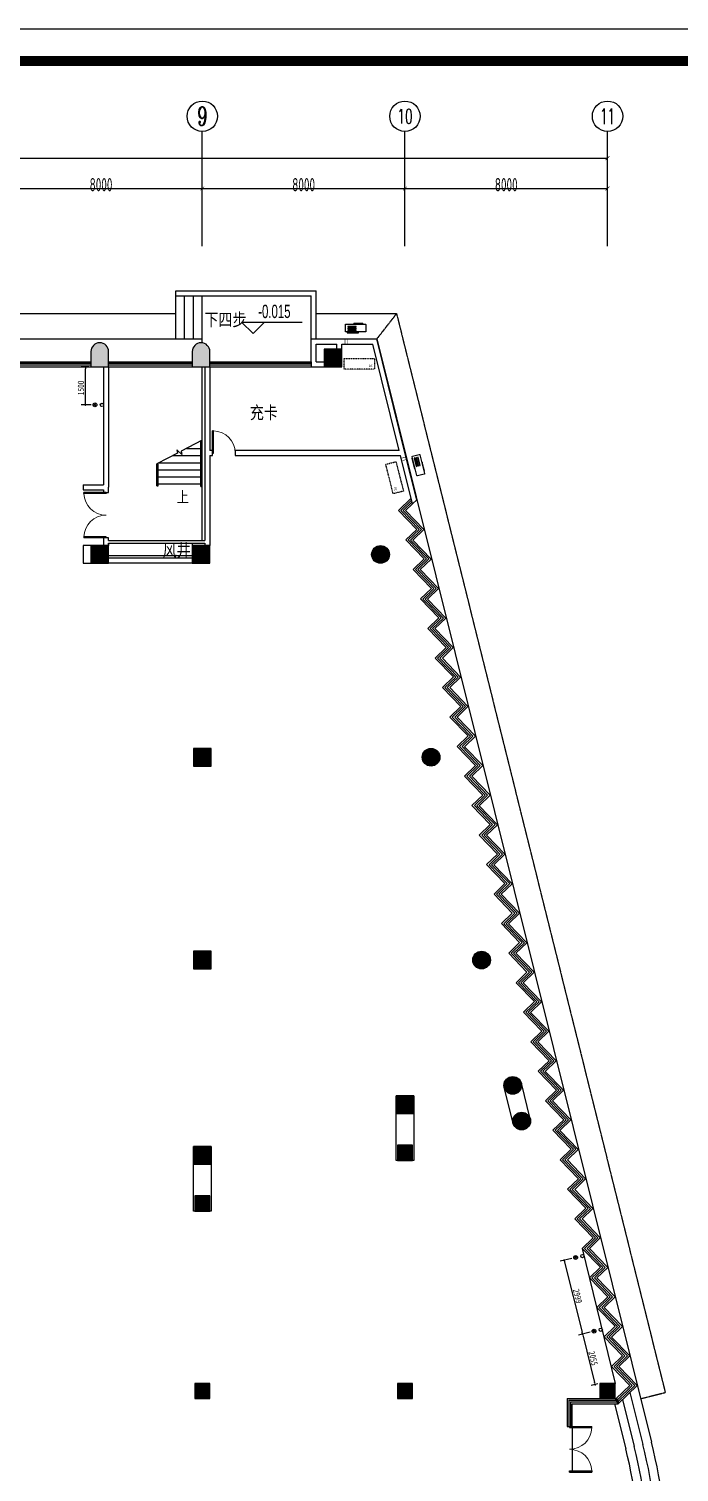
# Model space of a CAD drawing. Header units: inches. Extents: x -584 to 1446124, y -108140 to 99637.
# Drawn here: x 948173 to 973851, y -71216 to -14283 of the extents above; entities that cross this region are included whole.
import ezdxf
from ezdxf.enums import TextEntityAlignment as Align

# ---------------------------------------------------------------- set-up
doc = ezdxf.new("R2010")
doc.units = ezdxf.units.IN
doc.header["$MEASUREMENT"] = 0
doc.linetypes.add('DASH', pattern=[0.35, 0.25, -0.1])
for name, color, linetype in [('0-雨水', 141, 'Continuous'), ('AXIS', 3, 'Continuous'), ('AXIS_TEXT', 7, 'Continuous'), ('COLUMN', 6, 'Continuous'), ('CURTWALL', 4, 'Continuous'), ('DIM_ELEV', 3, 'Continuous'), ('DIM_SYMB', 3, 'Continuous'), ('GROUND', 34, 'Continuous'), ('PUB_HATCH', 8, 'Continuous'), ('PUB_TEXT', 151, 'Continuous'), ('STAIR', 6, 'Continuous'), ('WALL', 7, 'Continuous'), ('WINDOW', 3, 'Continuous'), ('供排水', 4, 'Continuous'), ('外框', 7, 'Continuous'), ('电位', 1, 'Continuous'), ('空调', 205, 'Continuous'), ('空调孔', 30, 'Continuous')]:
    doc.layers.add(name, color=color, linetype=linetype)
doc.styles.add('_TCH_AXIS', font='COMPLEX', dxfattribs={"bigfont": 'GBCBIG'})
doc.styles.add('_TCH_DIM', font='stylu.ttf')
doc.styles.add('_TCH_DIM_T3', font='TSSDENG', dxfattribs={"width": 0.64, "bigfont": 'TSSDCHN'})
doc.styles.add('COMPLEX', font='stylu.ttf')
doc.styles.add('HZ-1', font='MingLiU.ttf', dxfattribs={"width": 0.8})
doc.styles.get("Standard").update_dxf_attribs({"font": '', "width": 0.7, "height": 250})
doc.styles.get('Standard').set_extended_font_data('NSimSun')
doc.dimstyles.new('_TCH_ARCH&&150', dxfattribs={"dimtxt": 525, "dimasz": 150, "dimexe": 375, "dimexo": 450, "dimgap": 150, "dimtad": 1, "dimdec": 0, "dimzin": 0, "dimdsep": 46, "dimtxsty": '_TCH_DIM_T3', "dimblk": 'ARCHTICK', "dimcen": 0.09, "dimclrt": 7, "dimazin": 2, "dimtfac": 1, "dimtdec": 0, "dimtix": 1, "dimtmove": 2, "dimatfit": 3, "dimfxl": 0, "dimtolj": 1, "dimtzin": 0, "dimarcsym": 0})
doc.dimstyles.new('电路', dxfattribs={"dimscale": 80, "dimtxt": 2.5, "dimasz": 1, "dimexe": 2, "dimexo": 1, "dimtad": 1, "dimdec": 0, "dimtxsty": 'Standard', "dimblk": 'DOT', "dimcen": 1, "dimclrd": 6, "dimclre": 6, "dimclrt": 6, "dimadec": 0, "dimazin": 0, "dimtfac": 1, "dimtdec": 0, "dimtmove": 0, "dimatfit": 3, "dimfxl": 0, "dimarcsym": 0})

# ---------------------------------------------------------------- blocks, each defined once
blk = doc.blocks.new('vhjkghkghkl')
at = {"layer": '空调', "linetype": 'DASH', "ltscale": 0.3}
blk.add_lwpolyline([(134071, 540199), (134071, 539779), (132871, 539779), (132871, 540199), (134071, 540199)], close=True, dxfattribs=at)
at = {"layer": '空调', "linetype": 'DASH', "ltscale": 0.3, "style": 'HZ-1'}
blk.add_text('AC', height=100, dxfattribs=at).set_placement((133846, 539867))
blk = doc.blocks.new('A$C4EB5717C')
at = {"layer": '空调'}
for p, q in [((520, 110), (520, 120)), ((883, 100), (530, 100)), ((893, 120), (893, 110))]:
    blk.add_line(p, q, dxfattribs=at)
blk.add_lwpolyline([(220, 120), (980, 120, 0.414214), (1000, 140), (1000, 410, 0.414214), (980, 430), (220, 430, 0.414214), (200, 410), (200, 140, 0.414214)], format="xyb", close=True, dxfattribs=at)
for points in [[(269, 459), (709, 459), (709, 444), (269, 444)], [(290, 372), (626, 372), (626, 343), (290, 343)], [(290, 306), (626, 306), (626, 277), (290, 277)], [(290, 240), (626, 240), (626, 211), (290, 211)]]:
    blk.add_lwpolyline(points, close=True, dxfattribs=at)
for centre, start, end in [((530, 110), 180, 270), ((883, 110), 270, 0)]:
    blk.add_arc(centre, 10, start, end, dxfattribs=at)
blk = doc.blocks.new('_ArchTick')
at = {"color": 0, "linetype": 'ByBlock', "const_width": 0.15}
blk.add_lwpolyline([(-0.5, -0.5), (0.5, 0.5)], dxfattribs=at)
blk = doc.blocks.new('*D153')
at = {"layer": 'AXIS', "color": 0, "lineweight": -2, "transparency": 16777216}
for p, q in [((947023, -22408), (947023, -20205)), ((955023, -22408), (955023, -20205)), ((947023, -20580), (955023, -20580))]:
    blk.add_line(p, q, dxfattribs=at)
at = {"layer": 'Defpoints', "color": 0, "transparency": 16777216}
for p in [(955023, -20580), (947023, -22858), (955023, -22858)]:
    blk.add_point(p, dxfattribs=at)
at = {"layer": 'AXIS', "color": 0, "lineweight": -2, "transparency": 16777216, "xscale": 150, "yscale": 150, "zscale": 150, "rotation": 180}
blk.add_blockref('_ArchTick', (947023, -20580), dxfattribs=at)
at = {"layer": 'AXIS', "color": 0, "lineweight": -2, "transparency": 16777216, "xscale": 150, "yscale": 150, "zscale": 150}
blk.add_blockref('_ArchTick', (955023, -20580), dxfattribs=at)
at = {"layer": 'AXIS', "color": 7, "transparency": 16777216, "insert": (951023, -20430), "char_height": 525, "attachment_point": 5, "style": '_TCH_DIM_T3'}
blk.add_mtext('\\A1;8000', dxfattribs=at)
blk = doc.blocks.new('*D154')
at = {"layer": 'AXIS', "color": 0, "lineweight": -2, "transparency": 16777216}
for p, q in [((955023, -22408), (955023, -20205)), ((963023, -22408), (963023, -20205)), ((955023, -20580), (963023, -20580))]:
    blk.add_line(p, q, dxfattribs=at)
at = {"layer": 'Defpoints', "color": 0, "transparency": 16777216}
for p in [(963023, -20580), (955023, -22858), (963023, -22858)]:
    blk.add_point(p, dxfattribs=at)
at = {"layer": 'AXIS', "color": 0, "lineweight": -2, "transparency": 16777216, "xscale": 150, "yscale": 150, "zscale": 150, "rotation": 180}
blk.add_blockref('_ArchTick', (955023, -20580), dxfattribs=at)
at = {"layer": 'AXIS', "color": 0, "lineweight": -2, "transparency": 16777216, "xscale": 150, "yscale": 150, "zscale": 150}
blk.add_blockref('_ArchTick', (963023, -20580), dxfattribs=at)
at = {"layer": 'AXIS', "color": 7, "transparency": 16777216, "insert": (959023, -20430), "char_height": 525, "attachment_point": 5, "style": '_TCH_DIM_T3'}
blk.add_mtext('\\A1;8000', dxfattribs=at)
blk = doc.blocks.new('*D155')
at = {"layer": 'AXIS', "color": 0, "lineweight": -2, "transparency": 16777216}
for p, q in [((963023, -22408), (963023, -20205)), ((971023, -22408), (971023, -20205)), ((963023, -20580), (971023, -20580))]:
    blk.add_line(p, q, dxfattribs=at)
at = {"layer": 'Defpoints', "color": 0, "transparency": 16777216}
for p in [(971023, -20580), (963023, -22858), (971023, -22858)]:
    blk.add_point(p, dxfattribs=at)
at = {"layer": 'AXIS', "color": 0, "lineweight": -2, "transparency": 16777216, "xscale": 150, "yscale": 150, "zscale": 150, "rotation": 180}
blk.add_blockref('_ArchTick', (963023, -20580), dxfattribs=at)
at = {"layer": 'AXIS', "color": 0, "lineweight": -2, "transparency": 16777216, "xscale": 150, "yscale": 150, "zscale": 150}
blk.add_blockref('_ArchTick', (971023, -20580), dxfattribs=at)
at = {"layer": 'AXIS', "color": 7, "transparency": 16777216, "insert": (967023, -20430), "char_height": 525, "attachment_point": 5, "style": '_TCH_DIM_T3'}
blk.add_mtext('\\A1;8000', dxfattribs=at)
blk = doc.blocks.new('*D156')
at = {"layer": 'AXIS', "color": 0, "lineweight": -2, "transparency": 16777216}
for p, q in [((890723, -22408), (890723, -19005)), ((971023, -22408), (971023, -19005)), ((890723, -19380), (971023, -19380))]:
    blk.add_line(p, q, dxfattribs=at)
at = {"layer": 'Defpoints', "color": 0, "transparency": 16777216}
for p in [(971023, -19380), (890723, -22858), (971023, -22858)]:
    blk.add_point(p, dxfattribs=at)
at = {"layer": 'AXIS', "color": 0, "lineweight": -2, "transparency": 16777216, "xscale": 150, "yscale": 150, "zscale": 150, "rotation": 180}
blk.add_blockref('_ArchTick', (890723, -19380), dxfattribs=at)
at = {"layer": 'AXIS', "color": 0, "lineweight": -2, "transparency": 16777216, "xscale": 150, "yscale": 150, "zscale": 150}
blk.add_blockref('_ArchTick', (971023, -19380), dxfattribs=at)
at = {"layer": 'AXIS', "color": 7, "transparency": 16777216, "insert": (930873, -19230), "char_height": 525, "attachment_point": 5, "style": '_TCH_DIM_T3'}
blk.add_mtext('\\A1;80300', dxfattribs=at)
blk = doc.blocks.new('_FZH')
at = {"layer": 'WALL'}
blk.add_lwpolyline([(-0.5, -0.5), (0.5, -0.5), (0.5, 0.5), (-0.5, 0.5)], close=True, dxfattribs=at)
blk.add_solid([(-0.5, -0.5), (0.5, -0.5), (-0.5, 0.5), (0.5, 0.5)], dxfattribs=at)
blk = doc.blocks.new('$WINLIB2D$00000001')
at = {"color": 0}
for points in [[(-0.5, 0.5), (-0.5, -0.5)], [(-0.5, 0.5), (0.5, 0.5)], [(0.5, -0.5), (0.5, 0.5)], [(0.5, 0.167), (-0.5, 0.167)], [(0.5, -0.167), (-0.5, -0.167)], [(-0.5, -0.5), (0.5, -0.5)]]:
    blk.add_lwpolyline(points, dxfattribs=at)
blk = doc.blocks.new('$DorLib2D$00000002')
for p, q in [((-0.5, 0), (-0.5, 0.4875)), ((-0.475, 0.4875), (-0.5, 0.4875)), ((-0.475, 0), (-0.475, 0.4875)), ((0.475, 0), (0.475, 0.4875)), ((0.475, 0.4875), (0.5, 0.4875)), ((0.5, 0), (0.5, 0.4875)), ((-0.5, 0), (-0.475, 0)), ((0.5, 0), (0.475, 0))]:
    blk.add_line(p, q)
at = {"lineweight": 13}
for centre, start, end in [((-0.4875, 0), 0, 88.53072), ((0.4875, 0), 91.46928, 180)]:
    blk.add_arc(centre, 0.4875, start, end, dxfattribs=at)
blk = doc.blocks.new('_YZH')
blk.add_circle((0, 0), 0.5)
at = {"layer": 'PUB_HATCH', "const_width": 0.5}
blk.add_lwpolyline([(-0.25, 0, 1), (0.25, 0, 1)], format="xyb", close=True, dxfattribs=at)
blk = doc.blocks.new('_AXISO')
blk.add_circle((0, 0), 0.5)
at = {"layer": 'AXIS_TEXT', "style": 'COMPLEX', "width": 1.041667}
blk.add_attdef('A', text='', height=0.56, dxfattribs=at).set_placement((-0.25, -0.28), (0.25, -0.28), align=Align.FIT)
blk = doc.blocks.new('$DorLib2D$00000001')
for p, q in [((0.45, 0.975), (0.5, 0.975)), ((0.45, 0), (0.45, 0.975)), ((0.5, 0), (0.5, 0.975)), ((0.5, 0), (0.45, 0))]:
    blk.add_line(p, q)
at = {"lineweight": 13}
blk.add_arc((0.475, 0), 0.975, 91.46928, 180, dxfattribs=at)
blk = doc.blocks.new('A$C4B041D0B')
at = {"layer": '供排水', "color": 14}
for p, q in [((393, 128), (287, 22)), ((287, 128), (393, 22))]:
    blk.add_line(p, q, dxfattribs=at)
at = {"layer": '供排水'}
for centre, radius in [((65, 75), 65.2), ((340, 75), 75)]:
    blk.add_circle(centre, radius, dxfattribs=at)
blk = doc.blocks.new('_DOT')
at = {"color": 0, "linetype": 'ByBlock'}
blk.add_line((-0.5, 0), (-1, 0), dxfattribs=at)
at = {"color": 0, "linetype": 'ByBlock', "const_width": 0.5}
blk.add_lwpolyline([(-0.25, 0, 1), (0.25, 0, 1)], format="xyb", close=True, dxfattribs=at)
blk = doc.blocks.new('*D703')
at = {"layer": 'Defpoints', "color": 0, "transparency": 16777216}
for p in [(969690, -62764), (970036, -65769), (970416, -65675)]:
    blk.add_point(p, dxfattribs=at)
at = {"layer": '电位', "color": 6, "lineweight": -2, "transparency": 16777216}
for p, q in [((969613, -62784), (969155, -62898)), ((969329, -62937), (970016, -65692)), ((970338, -65694), (969880, -65808))]:
    blk.add_line(p, q, dxfattribs=at)
at = {"layer": '电位', "color": 6, "lineweight": -2, "transparency": 16777216, "xscale": 80, "yscale": 80, "zscale": 80}
for p, rotation in [((969310, -62859), 103.9991357477947), ((970036, -65769), 283.9991357477947)]:
    blk.add_blockref('_DOT', p, dxfattribs=dict(at, rotation=rotation))
at = {"layer": '电位', "color": 6, "transparency": 16777216, "insert": (969843, -64272), "char_height": 250, "attachment_point": 5, "rotation": 283.9991}
blk.add_mtext('2999', dxfattribs=at)
blk = doc.blocks.new('*D704')
at = {"layer": 'Defpoints', "color": 0, "transparency": 16777216}
for p in [(970416, -65675), (970723, -67716), (970533, -67763)]:
    blk.add_point(p, dxfattribs=at)
at = {"layer": '电位', "color": 6, "lineweight": -2, "transparency": 16777216}
for p, q in [((970338, -65694), (969880, -65808)), ((970055, -65847), (970513, -67686)), ((970645, -67735), (970378, -67802))]:
    blk.add_line(p, q, dxfattribs=at)
at = {"layer": '电位', "color": 6, "lineweight": -2, "transparency": 16777216, "xscale": 80, "yscale": 80, "zscale": 80}
for p, rotation in [((970036, -65769), 103.9991357477947), ((970533, -67763), 283.9991357477947)]:
    blk.add_blockref('_DOT', p, dxfattribs=dict(at, rotation=rotation))
at = {"layer": '电位', "color": 6, "transparency": 16777216, "insert": (970454, -66724), "char_height": 250, "attachment_point": 5, "rotation": 283.9991}
blk.add_mtext('2055', dxfattribs=at)
blk = doc.blocks.new('*D705')
at = {"layer": 'Defpoints', "color": 0, "transparency": 16777216}
for p in [(950404, -27616), (950623, -27616), (950708, -29116)]:
    blk.add_point(p, dxfattribs=at)
at = {"layer": '电位', "color": 6, "lineweight": -2, "transparency": 16777216}
for p, q in [((950543, -27616), (950244, -27616)), ((950404, -29036), (950404, -27696)), ((950628, -29116), (950244, -29116))]:
    blk.add_line(p, q, dxfattribs=at)
at = {"layer": '电位', "color": 6, "lineweight": -2, "transparency": 16777216, "xscale": 80, "yscale": 80, "zscale": 80}
for p, rotation in [((950404, -27616), 90), ((950404, -29116), 270)]:
    blk.add_blockref('_DOT', p, dxfattribs=dict(at, rotation=rotation))
at = {"layer": '电位', "color": 6, "transparency": 16777216, "insert": (950229, -28445), "char_height": 250, "attachment_point": 5, "rotation": 90}
blk.add_mtext('1500', dxfattribs=at)

msp = doc.modelspace()

# ---------------------------------------------------------------- hatches: boundary and pattern name
at = {"layer": 'PUB_HATCH'}
for points in [[(951322.9, -27015.7, 1), (950622.9, -27015.7), (950622.9, -27615.8), (951322.9, -27615.8)], [(955322.9, -27015.7, 1), (954622.9, -27015.7), (954622.9, -27615.8), (955322.9, -27615.8)]]:
    msp.add_hatch(color=256, dxfattribs=at).paths.add_polyline_path(points)

# ---------------------------------------------------------------- linework, layer by layer
at = {"linetype": 'DASH'}
msp.add_line((955022.9, -34465.8), (955022.9, -27615.8), dxfattribs=at)
msp.add_lwpolyline([(954622.9, -35065.8), (951322.9, -35065.8), (951322.9, -34565.8), (954622.9, -34565.8)], close=True)
at = {"layer": '0-雨水'}
for radius in [20463.7, 20813.7, 21163.7, 21513.7]:
    msp.add_arc((951885.1, -75240.7), radius, 346, 13.99878, dxfattribs=at)
at = {"layer": 'AXIS'}
for p, q in [((955022.9, -22857.8), (955022.9, -18330.2)), ((963022.9, -22857.8), (963022.9, -18330.2)), ((971022.9, -22857.8), (971022.9, -18330.2))]:
    msp.add_line(p, q, dxfattribs=at)
at = {"layer": 'COLUMN'}
for p, q in [((950622.9, -27015.7), (950622.9, -27615.8)), ((951322.9, -27615.8), (951322.9, -27015.7)), ((954622.9, -27015.7), (954622.9, -27615.8)), ((955322.9, -27615.8), (955322.9, -27015.7)), ((950622.9, -27615.8), (951322.9, -27615.8)), ((954622.9, -27615.8), (955322.9, -27615.8)), ((971388.6, -68306.4), (971342.2, -68325.2)), ((971463.5, -68491.9), (971388.6, -68306.4)), ((971342.2, -68325.2), (971417.1, -68510.6)), ((971417.1, -68510.6), (971463.5, -68491.9))]:
    msp.add_line(p, q, dxfattribs=at)
for centre in [(950972.9, -27015.7), (954972.9, -27015.7)]:
    msp.add_arc(centre, 350, 0, 180, dxfattribs=at)
at = {"layer": 'CURTWALL'}
for p, q in [((962766, -33279.1), (963268.2, -32794.1)), ((962860.3, -33280.8), (963286.8, -32868.8)), ((962954.5, -33282.4), (963305.5, -32943.5)), ((963048.8, -33284.1), (963324.1, -33018.2)), ((963487.9, -34026.7), (962766, -33279.1)), ((963582.2, -34028.3), (962860.3, -33280.8)), ((963676.4, -34030), (962954.5, -33282.4)), ((963770.7, -34031.6), (963048.8, -33284.1)), ((963056.3, -34443.5), (963487.9, -34026.7)), ((963150.6, -34445.1), (963582.2, -34028.3)), ((963244.8, -34446.8), (963676.4, -34030)), ((963339.1, -34448.4), (963770.7, -34031.6)), ((963778.2, -35191), (963056.3, -34443.5)), ((963872.5, -35192.7), (963150.6, -34445.1)), ((963966.7, -35194.3), (963244.8, -34446.8)), ((964061, -35196), (963339.1, -34448.4)), ((963346.6, -35607.8), (963778.2, -35191)), ((963440.9, -35609.5), (963872.5, -35192.7)), ((963535.1, -35611.1), (963966.7, -35194.3)), ((963629.4, -35612.8), (964061, -35196)), ((964068.5, -36355.4), (963346.6, -35607.8)), ((964162.8, -36357), (963440.9, -35609.5)), ((964257.1, -36358.7), (963535.1, -35611.1)), ((964351.3, -36360.3), (963629.4, -35612.8)), ((963636.9, -36772.2), (964068.5, -36355.4)), ((963731.2, -36773.8), (964162.8, -36357)), ((963825.4, -36775.5), (964257.1, -36358.7)), ((963919.7, -36777.1), (964351.3, -36360.3)), ((964358.8, -37519.8), (963636.9, -36772.2)), ((964453.1, -37521.4), (963731.2, -36773.8)), ((964547.4, -37523), (963825.4, -36775.5)), ((964641.6, -37524.7), (963919.7, -36777.1)), ((963927.2, -37936.5), (964358.8, -37519.8)), ((964021.5, -37938.2), (964453.1, -37521.4)), ((964115.8, -37939.8), (964547.4, -37523)), ((964210, -37941.5), (964641.6, -37524.7)), ((964649.1, -38684.1), (963927.2, -37936.5)), ((964743.4, -38685.8), (964021.5, -37938.2)), ((964837.7, -38687.4), (964115.8, -37939.8)), ((964931.9, -38689), (964210, -37941.5)), ((964217.5, -39100.9), (964649.1, -38684.1)), ((964311.8, -39102.5), (964743.4, -38685.8)), ((964406.1, -39104.2), (964837.7, -38687.4)), ((964500.3, -39105.8), (964931.9, -38689)), ((964939.4, -39848.5), (964217.5, -39100.9)), ((965033.7, -39850.1), (964311.8, -39102.5)), ((965128, -39851.8), (964406.1, -39104.2)), ((965222.2, -39853.4), (964500.3, -39105.8)), ((964507.8, -40265.3), (964939.4, -39848.5)), ((964602.1, -40266.9), (965033.7, -39850.1)), ((964696.4, -40268.5), (965128, -39851.8)), ((965229.7, -41012.8), (964507.8, -40265.3)), ((965324, -41014.5), (964602.1, -40266.9)), ((965418.3, -41016.1), (964696.4, -40268.5)), ((964790.6, -40270.2), (965222.2, -39853.4)), ((965512.5, -41017.8), (964790.6, -40270.2)), ((964798.1, -41429.6), (965229.7, -41012.8)), ((965520.1, -42177.2), (964798.1, -41429.6)), ((964892.4, -41431.3), (965324, -41014.5)), ((965614.3, -42178.8), (964892.4, -41431.3)), ((964986.7, -41432.9), (965418.3, -41016.1)), ((965708.6, -42180.5), (964986.7, -41432.9)), ((965080.9, -41434.5), (965512.5, -41017.8)), ((965802.9, -42182.1), (965080.9, -41434.5)), ((965088.4, -42594), (965520.1, -42177.2)), ((965810.4, -43341.5), (965088.4, -42594)), ((965182.7, -42595.6), (965614.3, -42178.8)), ((965904.6, -43343.2), (965182.7, -42595.6)), ((965277, -42597.3), (965708.6, -42180.5)), ((965998.9, -43344.8), (965277, -42597.3)), ((965371.2, -42598.9), (965802.9, -42182.1)), ((966093.2, -43346.5), (965371.2, -42598.9)), ((965378.8, -43758.3), (965810.4, -43341.5)), ((966100.7, -44505.9), (965378.8, -43758.3)), ((965473, -43760), (965904.6, -43343.2)), ((966194.9, -44507.5), (965473, -43760)), ((965567.3, -43761.6), (965998.9, -43344.8)), ((966289.2, -44509.2), (965567.3, -43761.6)), ((965661.6, -43763.3), (966093.2, -43346.5)), ((966383.5, -44510.8), (965661.6, -43763.3)), ((965669.1, -44922.7), (966100.7, -44505.9)), ((966391, -45670.2), (965669.1, -44922.7)), ((965763.3, -44924.3), (966194.9, -44507.5)), ((966485.2, -45671.9), (965763.3, -44924.3)), ((965857.6, -44926), (966289.2, -44509.2)), ((966579.5, -45673.5), (965857.6, -44926)), ((965951.9, -44927.6), (966383.5, -44510.8)), ((966673.8, -45675.2), (965951.9, -44927.6)), ((965959.4, -46087), (966391, -45670.2)), ((966681.3, -46834.6), (965959.4, -46087)), ((966053.6, -46088.7), (966485.2, -45671.9)), ((966775.5, -46836.2), (966053.6, -46088.7)), ((966147.9, -46090.3), (966579.5, -45673.5)), ((966869.8, -46837.9), (966147.9, -46090.3)), ((966242.2, -46092), (966673.8, -45675.2)), ((966964.1, -46839.5), (966242.2, -46092)), ((966249.7, -47251.4), (966681.3, -46834.6)), ((966971.6, -47998.9), (966249.7, -47251.4)), ((966343.9, -47253), (966775.5, -46836.2)), ((967065.8, -48000.6), (966343.9, -47253)), ((966438.2, -47254.7), (966869.8, -46837.9)), ((966532.5, -47256.3), (966964.1, -46839.5)), ((967160.1, -48002.2), (966438.2, -47254.7)), ((967254.4, -48003.9), (966532.5, -47256.3)), ((966540, -48415.7), (966971.6, -47998.9)), ((966634.2, -48417.4), (967065.8, -48000.6)), ((966728.5, -48419), (967160.1, -48002.2)), ((966822.8, -48420.7), (967254.4, -48003.9)), ((967261.9, -49163.3), (966540, -48415.7)), ((967356.2, -49164.9), (966634.2, -48417.4)), ((967450.4, -49166.6), (966728.5, -48419)), ((967544.7, -49168.2), (966822.8, -48420.7)), ((966830.3, -49580.1), (967261.9, -49163.3)), ((966924.6, -49581.7), (967356.2, -49164.9)), ((967018.8, -49583.4), (967450.4, -49166.6)), ((967113.1, -49585), (967544.7, -49168.2)), ((967552.2, -50327.7), (966830.3, -49580.1)), ((967646.5, -50329.3), (966924.6, -49581.7)), ((967740.7, -50330.9), (967018.8, -49583.4)), ((967835, -50332.6), (967113.1, -49585)), ((967120.6, -50744.4), (967552.2, -50327.7)), ((967214.9, -50746.1), (967646.5, -50329.3)), ((967309.1, -50747.7), (967740.7, -50330.9)), ((967403.4, -50749.4), (967835, -50332.6)), ((967842.5, -51492), (967120.6, -50744.4)), ((967936.8, -51493.7), (967214.9, -50746.1)), ((968031, -51495.3), (967309.1, -50747.7)), ((968125.3, -51496.9), (967403.4, -50749.4)), ((967410.9, -51908.8), (967842.5, -51492)), ((967505.2, -51910.4), (967936.8, -51493.7)), ((967599.4, -51912.1), (968031, -51495.3)), ((967693.7, -51913.7), (968125.3, -51496.9)), ((968132.8, -52656.4), (967410.9, -51908.8)), ((968227.1, -52658), (967505.2, -51910.4)), ((968321.3, -52659.7), (967599.4, -51912.1)), ((968415.6, -52661.3), (967693.7, -51913.7)), ((967701.2, -53073.2), (968132.8, -52656.4)), ((967795.5, -53074.8), (968227.1, -52658)), ((967889.7, -53076.4), (968321.3, -52659.7)), ((967984, -53078.1), (968415.6, -52661.3)), ((968423.1, -53820.7), (967701.2, -53073.2)), ((968517.4, -53822.4), (967795.5, -53074.8)), ((968611.6, -53824), (967889.7, -53076.4)), ((968705.9, -53825.7), (967984, -53078.1)), ((967991.5, -54237.5), (968423.1, -53820.7)), ((968085.8, -54239.2), (968517.4, -53822.4)), ((968180, -54240.8), (968611.6, -53824)), ((968274.3, -54242.4), (968705.9, -53825.7)), ((968713.4, -54985.1), (967991.5, -54237.5)), ((968807.7, -54986.7), (968085.8, -54239.2)), ((968902, -54988.4), (968180, -54240.8)), ((968996.2, -54990), (968274.3, -54242.4)), ((968281.8, -55401.9), (968713.4, -54985.1)), ((968376.1, -55403.5), (968807.7, -54986.7)), ((968470.3, -55405.2), (968902, -54988.4)), ((968564.6, -55406.8), (968996.2, -54990)), ((969003.7, -56149.4), (968281.8, -55401.9)), ((969098, -56151.1), (968376.1, -55403.5)), ((969192.3, -56152.7), (968470.3, -55405.2)), ((969286.5, -56154.4), (968564.6, -55406.8)), ((968572.1, -56566.2), (969003.7, -56149.4)), ((968666.4, -56567.9), (969098, -56151.1)), ((968760.7, -56569.5), (969192.3, -56152.7)), ((968854.9, -56571.2), (969286.5, -56154.4)), ((969294, -57313.8), (968572.1, -56566.2)), ((969388.3, -57315.4), (968666.4, -56567.9)), ((969482.6, -57317.1), (968760.7, -56569.5)), ((969576.8, -57318.7), (968854.9, -56571.2)), ((968862.4, -57730.6), (969294, -57313.8)), ((968956.7, -57732.2), (969388.3, -57315.4)), ((969051, -57733.9), (969482.6, -57317.1)), ((969145.2, -57735.5), (969576.8, -57318.7)), ((969584.3, -58478.1), (968862.4, -57730.6)), ((969678.6, -58479.8), (968956.7, -57732.2)), ((969772.9, -58481.4), (969051, -57733.9)), ((969867.1, -58483.1), (969145.2, -57735.5)), ((969152.7, -58894.9), (969584.3, -58478.1)), ((969247, -58896.6), (969678.6, -58479.8)), ((969341.3, -58898.2), (969772.9, -58481.4)), ((969435.5, -58899.9), (969867.1, -58483.1)), ((969874.6, -59642.5), (969152.7, -58894.9)), ((969968.9, -59644.1), (969247, -58896.6)), ((970063.2, -59645.8), (969341.3, -58898.2)), ((970157.4, -59647.4), (969435.5, -58899.9)), ((969443, -60059.3), (969874.6, -59642.5)), ((969537.3, -60060.9), (969968.9, -59644.1)), ((969631.6, -60062.6), (970063.2, -59645.8)), ((969725.8, -60064.2), (970157.4, -59647.4)), ((970165, -60806.8), (969443, -60059.3)), ((970259.2, -60808.5), (969537.3, -60060.9)), ((970353.5, -60810.1), (969631.6, -60062.6)), ((970447.8, -60811.8), (969725.8, -60064.2)), ((969733.3, -61223.6), (970165, -60806.8)), ((969827.6, -61225.3), (970259.2, -60808.5)), ((969921.9, -61226.9), (970353.5, -60810.1)), ((970016.1, -61228.6), (970447.8, -60811.8)), ((970455.3, -61971.2), (969733.3, -61223.6)), ((970549.5, -61972.8), (969827.6, -61225.3)), ((970643.8, -61974.5), (969921.9, -61226.9)), ((970738.1, -61976.1), (970016.1, -61228.6)), ((970023.7, -62388), (970455.3, -61971.2)), ((970117.9, -62389.6), (970549.5, -61972.8)), ((970212.2, -62391.3), (970643.8, -61974.5)), ((970306.5, -62392.9), (970738.1, -61976.1)), ((970745.6, -63135.6), (970023.7, -62388)), ((970839.8, -63137.2), (970117.9, -62389.6)), ((970934.1, -63138.8), (970212.2, -62391.3)), ((971028.4, -63140.5), (970306.5, -62392.9)), ((970314, -63552.4), (970745.6, -63135.6)), ((970408.2, -63554), (970839.8, -63137.2)), ((970502.5, -63555.6), (970934.1, -63138.8)), ((970596.8, -63557.3), (971028.4, -63140.5)), ((971035.9, -64299.9), (970314, -63552.4)), ((971130.1, -64301.6), (970408.2, -63554)), ((971224.4, -64303.2), (970502.5, -63555.6)), ((971318.7, -64304.8), (970596.8, -63557.3)), ((970604.3, -64716.7), (971035.9, -64299.9)), ((970698.5, -64718.4), (971130.1, -64301.6)), ((970792.8, -64720), (971224.4, -64303.2)), ((970887.1, -64721.6), (971318.7, -64304.8)), ((971326.2, -65464.3), (970604.3, -64716.7)), ((971420.4, -65465.9), (970698.5, -64718.4)), ((971514.7, -65467.6), (970792.8, -64720)), ((971609, -65469.2), (970887.1, -64721.6)), ((970894.6, -65881.1), (971326.2, -65464.3)), ((970988.8, -65882.7), (971420.4, -65465.9)), ((971083.1, -65884.4), (971514.7, -65467.6)), ((971177.4, -65886), (971609, -65469.2)), ((971616.5, -66628.6), (970894.6, -65881.1)), ((971710.7, -66630.3), (970988.8, -65882.7)), ((971805, -66631.9), (971083.1, -65884.4)), ((971899.3, -66633.6), (971177.4, -65886)), ((971184.9, -67045.4), (971616.5, -66628.6)), ((971906.8, -67793), (971184.9, -67045.4)), ((971279.1, -67047.1), (971710.7, -66630.3)), ((972001.1, -67794.6), (971279.1, -67047.1)), ((971373.4, -67048.7), (971805, -66631.9)), ((972095.3, -67796.3), (971373.4, -67048.7)), ((971467.7, -67050.4), (971899.3, -66633.6)), ((972189.6, -67797.9), (971467.7, -67050.4)), ((969422.9, -68315.8), (971365.4, -68315.8)), ((969422.9, -68315.8), (969422.9, -69415.8)), ((971365.4, -68315.8), (971906.8, -67793)), ((971411.7, -68363.7), (972001.1, -67794.6)), ((971438.6, -68430.4), (972095.3, -67796.3)), ((971446.2, -68515.8), (972189.6, -67797.9)), ((969489.6, -68382.5), (971365.4, -68382.5)), ((969489.6, -68382.5), (969489.6, -69415.8)), ((969556.2, -68449.1), (971392.3, -68449.1)), ((969556.2, -68449.1), (969556.2, -69415.8)), ((969622.9, -68515.8), (971446.2, -68515.8)), ((969622.9, -69415.8), (969622.9, -68515.8)), ((969422.9, -69415.8), (969622.9, -69415.8))]:
    msp.add_line(p, q, dxfattribs=at)
at = {"layer": 'DIM_ELEV'}
for p, q in [((957024.3, -26297.3), (956574.3, -25847.3)), ((956574.3, -25847.3), (958971.4, -25847.3)), ((957024.3, -26297.3), (957474.3, -25847.3))]:
    msp.add_line(p, q, dxfattribs=at)
at = {"layer": 'DIM_SYMB'}
for points in [[(954947.8, -25744, 0, 0, 0), (954221.3, -25744, 120, 0, 0), (953771.3, -25744, 0, 0, 0)], [(954122.9, -32375.8, 0, 0, 0), (954122.9, -31505.8, 104, 0, 0), (954122.9, -31115.8, 0, 0, 0)]]:
    msp.add_lwpolyline(points, format="xyseb", dxfattribs=at)
at = {"layer": 'GROUND', "linetype": 'DASH'}
for p, q in [((962690.3, -25515.8), (961909, -26515.8)), ((972330.9, -68315.8), (973301.2, -68073.9))]:
    msp.add_line(p, q, dxfattribs=at)
for points in [[(947372.9, -25515.8), (953972.9, -25515.8)], [(959522.9, -25515.8), (962690.3, -25515.8), (973301.2, -68073.9)]]:
    msp.add_lwpolyline(points, dxfattribs=at)
at = {"layer": 'STAIR', "ltscale": 3}
for p, q in [((953972.9, -24615.8), (959522.9, -24615.8)), ((953972.9, -26515.8), (953972.9, -24615.8)), ((953972.9, -24815.8), (959322.9, -24815.8)), ((954322.9, -26515.8), (954322.9, -24815.8)), ((954672.9, -26515.8), (954672.9, -24815.8)), ((955022.9, -26669.3), (955022.9, -24815.8)), ((947372.9, -26515.8), (955022.9, -26515.8))]:
    msp.add_line(p, q, dxfattribs=at)
at = {"layer": 'STAIR'}
for p, q in [((959322.9, -26515.8), (959322.9, -24815.8)), ((959522.9, -26515.8), (959522.9, -24615.8)), ((961909, -26515.8), (972759.9, -70036.5)), ((955022.9, -30508.2), (954184.9, -30943.6)), ((954931.2, -30555.8), (954962.9, -30555.8)), ((954962.9, -32335.8), (954962.9, -30539.3)), ((955022.9, -32235.8), (955022.9, -30508.2)), ((955022.9, -32335.8), (955022.9, -30508.2)), ((954043.2, -31017.2), (953222.9, -31443.5)), ((953853.5, -31115.8), (954962.9, -31115.8)), ((954214, -31075.4), (954015.8, -30893.5)), ((954015.8, -30893.5), (954043.2, -31017.2)), ((954184.9, -30943.6), (954214, -31075.4)), ((954392.3, -30835.8), (954962.9, -30835.8)), ((953222.9, -32235.8), (953222.9, -31443.5)), ((953222.9, -32305.8), (953222.9, -31443.5)), ((953282.9, -32305.8), (953282.9, -31412.3)), ((953282.9, -31675.8), (954962.9, -31675.8)), ((953314.6, -31395.8), (954962.9, -31395.8)), ((953222.9, -32305.8), (953282.9, -32305.8)), ((953282.9, -31955.8), (954962.9, -31955.8)), ((953282.9, -32235.8), (954962.9, -32235.8)), ((954962.9, -32335.8), (955022.9, -32335.8)), ((971908.7, -68069.2), (972420.3, -70121.2)), ((971298.6, -68515.8), (971741.1, -70290.5)), ((971618, -68349.9), (972080.7, -70205.8))]:
    msp.add_line(p, q, dxfattribs=at)
at = {"layer": 'WALL'}
for p, q in [((959322.9, -27415.8), (959322.9, -26515.8)), ((959322.9, -26515.8), (960434.5, -26515.8)), ((959522.9, -27415.8), (959522.9, -26715.8)), ((959522.9, -26715.8), (960334.5, -26715.8)), ((960334.5, -26915.8), (960334.5, -26715.8)), ((960434.5, -26515.8), (961909, -26515.8)), ((960534.5, -26915.8), (960534.5, -26715.8)), ((960534.5, -26715.8), (961752.7, -26715.8)), ((962799.9, -30915.8), (961752.7, -26715.8)), ((963024.9, -30991.6), (961909, -26515.8)), ((951122.9, -27615.8), (951122.9, -32265.8)), ((951322.9, -27615.8), (951322.9, -32365.8)), ((955122.9, -27615.8), (955122.9, -31015.8)), ((955322.9, -27615.8), (955322.9, -30915.8)), ((959322.9, -27415.8), (959322.9, -27615.8)), ((959322.9, -27615.8), (959429.4, -27615.8)), ((959429.4, -27615.8), (959834.5, -27615.8)), ((959522.9, -27415.8), (959834.5, -27415.8)), ((955122.9, -31015.8), (955122.9, -34465.8)), ((955422.9, -30915.8), (955322.9, -30915.8)), ((955322.9, -31115.8), (955422.9, -31115.8)), ((955322.9, -31115.8), (955322.9, -34515.8)), ((955422.9, -31115.8), (955422.9, -30915.8)), ((962799.9, -30915.8), (956322.9, -30915.8)), ((956322.9, -30915.8), (956322.9, -31115.8)), ((956322.9, -31115.8), (962849.8, -31115.8)), ((963324.1, -33018.2), (962849.8, -31115.8)), ((963490.2, -32857.8), (963024.9, -30991.6)), ((950322.9, -32265.8), (951122.9, -32265.8)), ((950322.9, -32265.8), (950322.9, -32465.8)), ((951322.9, -32565.8), (951322.9, -32365.8)), ((950322.9, -32465.8), (951122.9, -32465.8)), ((951122.9, -32465.8), (951122.9, -32565.8)), ((951122.9, -32565.8), (951322.9, -32565.8)), ((963324.1, -33018.2), (963490.2, -32857.8)), ((951322.9, -34365.8), (951122.9, -34365.8)), ((951122.9, -34365.8), (951122.9, -34515.8)), ((951122.9, -34515.8), (951122.9, -34665.8)), ((951322.9, -34465.8), (951322.9, -34365.8)), ((951322.9, -34465.8), (955122.9, -34465.8)), ((951322.9, -34565.8), (955122.9, -34565.8)), ((951322.9, -34565.8), (951322.9, -34665.8)), ((955122.9, -34565.8), (955122.9, -34665.8)), ((955322.9, -34515.8), (955322.9, -34665.8)), ((954622.9, -35165.8), (951322.9, -35165.8)), ((954622.9, -35365.8), (951322.9, -35365.8)), ((967291.9, -57451.2), (966941.1, -56044.3)), ((967971.1, -57281.8), (967620.3, -55874.9))]:
    msp.add_line(p, q, dxfattribs=at)
msp.add_lwpolyline([(950622.9, -34665.8), (950322.9, -34665.8), (950322.9, -35365.9), (950622.9, -35365.8)], dxfattribs=at)
for points in [[(962672.9, -56373.5), (963372.9, -56373.5), (963372.9, -58923.8), (962672.9, -58923.8)], [(954672.9, -58365.8), (955372.9, -58365.8), (955372.9, -60915.8), (954672.9, -60915.8)]]:
    msp.add_lwpolyline(points, close=True, dxfattribs=at)
at = {"layer": 'WINDOW'}
msp.add_line((969622.9, -69415.8), (969622.9, -71215.8), dxfattribs=at)
at = {"layer": '外框', "lineweight": -2}
msp.add_line((876614.6, -14282.7), (1010552, -14282.7), dxfattribs=at)
at = {"layer": '外框', "lineweight": -2, "const_width": 391.5}
msp.add_lwpolyline([(881818.3, -106904.3), (1005149.3, -106904.3, 0.4142136), (1009064.5, -102989), (1009064.5, -19466.2, 0.4142136), (1005149.3, -15550.9), (881818.3, -15550.9, 0.4142136), (877903, -19466.2), (877903, -102989, 0.4142136)], format="xyb", close=True, dxfattribs=at)
at = {"layer": '电位', "color": 1}
msp.add_line((970023.7, -62388), (971322.9, -67715.8), dxfattribs=at)
at = {"layer": '空调孔', "const_width": 20}
for points in [[(960656, -26715.8), (960756, -26715.8), (960756, -26515.8), (960656, -26515.8)], [(962875.8, -31220.4), (962900, -31317.5), (963094.1, -31269.1), (963069.9, -31172.1)]]:
    msp.add_lwpolyline(points, close=True, dxfattribs=at)

# ---------------------------------------------------------------- block references
at = {"layer": 'AXIS'}
ref = msp.add_blockref('_AXISO', (955022.9, -17730.2), dxfattribs=dict(at, xscale=1200, yscale=1200, zscale=1200))
ref.add_attrib('A', '9', dxfattribs={"layer": 'AXIS_TEXT', "height": 741.2, "style": '_TCH_AXIS', "width": 0.8}).set_placement((954825.2, -18100.8), (955220.5, -18100.8), align=Align.FIT)
ref = msp.add_blockref('_AXISO', (963022.9, -17730.2), dxfattribs=dict(at, xscale=1200, yscale=1200, zscale=1200))
ref.add_attrib('A', '10', dxfattribs={"layer": 'AXIS_TEXT', "height": 563.71, "style": '_TCH_AXIS', "width": 0.8}).set_placement((962711.5, -18012.1), (963334.3, -18012.1), align=Align.FIT)
ref = msp.add_blockref('_AXISO', (971022.9, -17730.2), dxfattribs=dict(at, xscale=1200, yscale=1200, zscale=1200))
ref.add_attrib('A', '11', dxfattribs={"layer": 'AXIS_TEXT', "height": 619.94, "style": '_TCH_AXIS', "width": 0.8}).set_placement((970739.5, -18040.2), (971306.3, -18040.2), align=Align.FIT)
at = {"layer": 'COLUMN'}
for name, p, xscale, yscale, zscale in [('_FZH', (960184.5, -27265.8), 700, 700, 700), ('_YZH', (962058.9, -35015.8), 700, 700.0000000000582, 700.0000000000591), ('_FZH', (955022.9, -43015.9), 700.0043380421121, 700, 700), ('_YZH', (964053.5, -43015.8), 700, 700.0000000000582, 700.0000000000309), ('_YZH', (966048.1, -51015.8), 700, 700.0000000000582, 700.0000000000591), ('_YZH', (967280.7, -55959.6), 700, 700.0000000000582, 700.0000000000591), ('_FZH', (963022.9, -56723.5), 700, 700, 700), ('_YZH', (967631.5, -57366.5), 700, 700.0000000000582, 700.0000000000309), ('_FZH', (955022.9, -58715.8), 700, 700, 700), ('_FZH', (963022.9, -58623.8), 600, 600, 600), ('_FZH', (955022.9, -60615.8), 600, 600, 600), ('_FZH', (955022.9, -68015.8), 600, 600, 600), ('_FZH', (963022.9, -68015.8), 600, 600, 600), ('_FZH', (971022.9, -68015.8), 600, 600, 600)]:
    msp.add_blockref(name, p, dxfattribs=dict(at, xscale=xscale, yscale=yscale, zscale=zscale))
for p, xscale, yscale, zscale, rotation in [((950972.9, -35015.8), 700, 700, 700, 270), ((954972.9, -35015.8), 700, 700, 700, 270), ((955022.9, -51015.9), 699.9965255465358, 700.0000152587891, 700.0000152587891, 359.9999999996093)]:
    msp.add_blockref('_FZH', p, dxfattribs=dict(at, xscale=xscale, yscale=yscale, zscale=zscale, rotation=rotation))
at = {"layer": 'WINDOW'}
for name, p, xscale, yscale, zscale in [('$WINLIB2D$00000001', (948997.9, -27515.8), 3250, -200, 3250), ('$WINLIB2D$00000001', (952972.9, -27515.8), 3300, -200, 3300), ('$WINLIB2D$00000001', (957322.9, -27515.8), 4000, -200, 4000), ('$DorLib2D$00000001', (955872.9, -31015.8), -900, 900, -900)]:
    msp.add_blockref(name, p, dxfattribs=dict(at, xscale=xscale, yscale=yscale, zscale=zscale))
for p, xscale, yscale, zscale, rotation in [((951222.9, -33465.8), 1800, -1800, 1800, 269.9999999996665), ((969522.9, -70315.8), -1800, 1800, -1800, 270)]:
    msp.add_blockref('$DorLib2D$00000002', p, dxfattribs=dict(at, xscale=xscale, yscale=yscale, zscale=zscale, rotation=rotation))
at = {"layer": '供排水'}
for p, rotation in [((951122.9, -29040.8), 180), ((970080.6, -62604.5), 192.0097688622052), ((970805.6, -65512.3), 192.0097688622028)]:
    msp.add_blockref('A$C4B041D0B', p, dxfattribs=dict(at, rotation=rotation))
at = {"layer": '空调', "extrusion": (0, 0, -1), "zscale": -1}
for p, rotation in [((-960476.6, -25810.5), 180), ((-963677.3, -30846), 255.9999999970649)]:
    msp.add_blockref('A$C4EB5717C', p, dxfattribs=dict(at, rotation=rotation))
at = {"layer": '空调'}
msp.add_blockref('vhjkghkghkl', (827750.5, -567486.3), dxfattribs=at)
at = {"layer": '空调', "rotation": 284.0000000029351}
msp.add_blockref('vhjkghkghkl', (406375.8, -33117.4), dxfattribs=at)

# ---------------------------------------------------------------- texts
at = {"layer": 'PUB_TEXT', "style": '_TCH_DIM'}
for s, height, width, p in [('下四步', 506.38, 0.8, (955105.3, -26006.5)), ('-0.015', 525, 0.64, (957230.4, -25689.8)), ('充卡', 506.38, 0.8, (956900.7, -29673.1)), ('上', 438.9, 0.8, (954014.5, -32967.3)), ('风井', 506.38, 0.8, (953457, -35102))]:
    msp.add_text(s, height=height, dxfattribs=dict(at, width=width)).set_placement(p)

# ---------------------------------------------------------------- dimensions: what is measured, and where the dimension line sits
at = {"layer": 'AXIS'}
for p1, p2, distance, picture, middle in [((890722.9, -22857.8), (971022.9, -22857.8), 3477.6, '*D156', (930872.9, -19230.2)), ((947022.9, -22857.8), (955022.9, -22857.8), 2277.6, '*D153', (951022.9, -20430.2)), ((955022.9, -22857.8), (963022.9, -22857.8), 2277.6, '*D154', (959022.9, -20430.2)), ((963022.9, -22857.8), (971022.9, -22857.8), 2277.6, '*D155', (967022.9, -20430.2))]:
    dim = msp.add_aligned_dim(p1=p1, p2=p2, distance=distance, dimstyle='_TCH_ARCH&&150', dxfattribs=at)
    dim.commit()
    dim.dimension.update_dxf_attribs({"geometry": picture, "text_midpoint": middle})
at = {"layer": '电位', "color": 1}
dim = msp.add_linear_dim(base=(950404.4, -27615.8), p1=(950707.9, -29115.8), p2=(950622.9, -27615.8), angle=90, dimstyle='电路', dxfattribs=at)
dim.commit()
dim.dimension.update_dxf_attribs({"geometry": '*D705', "text_midpoint": (950404.4, -28445.5), "dimtype": 160})
dim = msp.add_aligned_dim(p1=(969690.3, -62764.2), p2=(970415.9, -65674.5), distance=-391.9, dimstyle='电路', dxfattribs=at)
dim.commit()
dim.dimension.update_dxf_attribs({"geometry": '*D703', "text_midpoint": (969842.7, -64271.9)})
dim = msp.add_linear_dim(base=(970532.8, -67763.2), p1=(970415.9, -65674.5), p2=(970722.9, -67715.8), angle=103.99914, dimstyle='电路', override={"dimtmove": 1}, dxfattribs=at)
dim.commit()
dim.dimension.update_dxf_attribs({"geometry": '*D704', "text_midpoint": (970454, -66723.9)})

doc.saveas('drawing.dxf')
